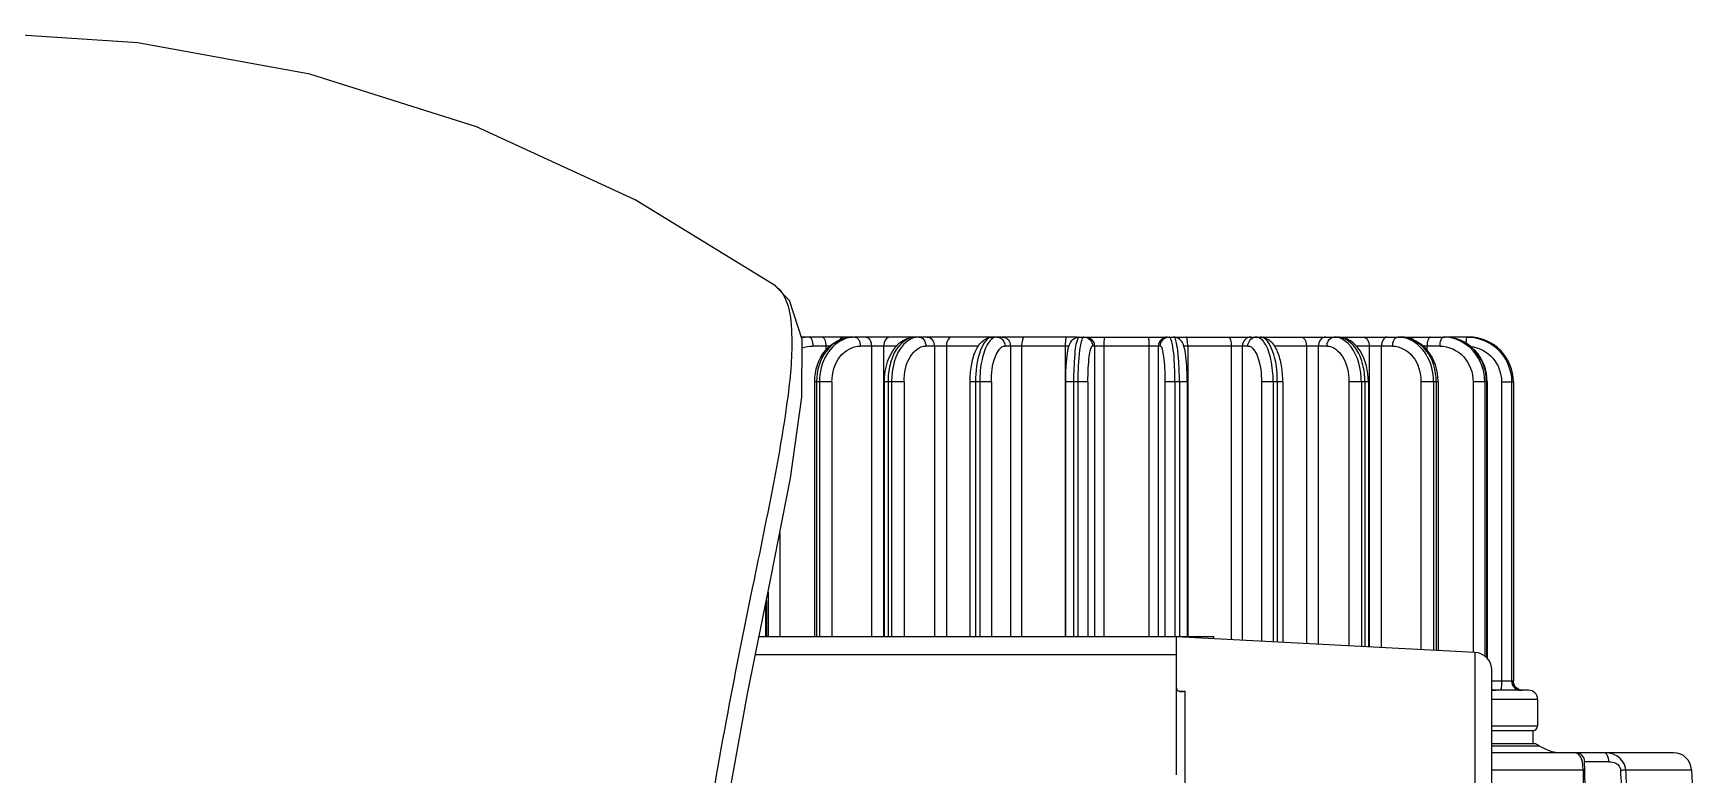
# Model space of a CAD drawing. Header units: millimetres. Extents: x 7426 to 8740, y 124 to 421.
# Drawn here: x 7943.68 to 7952.98, y 257.43 to 261.58 of the extents above; entities that cross this region are included whole.
import ezdxf

# ---------------------------------------------------------------- set-up
doc = ezdxf.new("R2010")
doc.units = ezdxf.units.MM
doc.layers.add('外形图', color=7, linetype='Continuous')

msp = doc.modelspace()

# ---------------------------------------------------------------- linework, layer by layer
at = {"layer": '外形图', "color": 0, "linetype": 'Continuous'}
for p, q in [((7947.9137, 260.0846), (7947.8352, 260.1658)), ((7948.0077, 259.8805), (7947.9799, 259.8805)), ((7948.2636, 259.8805), (7948.0159, 259.8805)), ((7948.1417, 259.8305), (7948.0446, 259.8305)), ((7948.1171, 259.8305), (7948.1171, 259.8077)), ((7949.5238, 259.8805), (7948.2643, 259.8805)), ((7948.5154, 259.8305), (7948.31, 259.8305)), ((7948.3722, 259.8305), (7948.3722, 258.2054)), ((7948.4404, 259.8305), (7948.4404, 258.2054)), ((7948.9723, 259.8305), (7948.6769, 259.8305)), ((7948.7246, 259.8305), (7948.7246, 258.2054)), ((7948.7923, 259.8305), (7948.7923, 258.2054)), ((7949.478, 259.8305), (7949.1203, 259.8305)), ((7949.1503, 259.8305), (7949.1503, 258.2054)), ((7949.2128, 259.8305), (7949.2128, 258.2054)), ((7949.4562, 259.8305), (7949.4562, 258.2054)), ((7949.5355, 259.8805), (7951.5825, 259.8805)), ((7949.9885, 259.8305), (7949.6099, 259.8305)), ((7949.6201, 259.8305), (7949.6201, 258.2054)), ((7949.6732, 259.8305), (7949.6732, 258.2054)), ((7949.9252, 259.8305), (7949.9252, 258.2054)), ((7949.9783, 258.2054), (7949.9783, 259.8305)), ((7950.0465, 259.8719), (7950.0453, 259.8742)), ((7950.4781, 259.8305), (7950.1203, 259.8305)), ((7950.1422, 259.8305), (7950.1422, 258.2054)), ((7950.3856, 259.8305), (7950.3856, 258.1883)), ((7950.4481, 258.185), (7950.4481, 259.8305)), ((7950.9215, 259.8305), (7950.6261, 259.8305)), ((7950.8061, 259.8305), (7950.8061, 258.1663)), ((7950.8738, 258.1627), (7950.8738, 259.8305)), ((7951.2884, 259.8305), (7951.083, 259.8305)), ((7951.158, 259.8305), (7951.158, 258.1478)), ((7951.2262, 258.1442), (7951.2262, 259.8305)), ((7951.5538, 259.8305), (7951.4567, 259.8305)), ((7951.4813, 259.8077), (7951.4813, 259.8305)), ((7951.7159, 259.8805), (7951.5907, 259.8805)), ((7948.1513, 259.6305), (7948.0557, 259.6305)), ((7948.0557, 258.2054), (7948.0557, 259.6305)), ((7948.066, 259.6305), (7948.066, 258.2054)), ((7948.0812, 259.6305), (7948.0812, 258.2054)), ((7948.1513, 259.6305), (7948.1513, 258.2054)), ((7948.5551, 259.6305), (7948.4456, 259.6305)), ((7948.4456, 258.2054), (7948.4456, 259.6305)), ((7948.4652, 259.6305), (7948.4652, 258.2054)), ((7948.485, 259.6305), (7948.485, 258.2054)), ((7948.5551, 259.6305), (7948.5551, 258.2054)), ((7949.0437, 259.6305), (7948.9244, 259.6305)), ((7948.9244, 258.2054), (7948.9244, 259.6305)), ((7948.9553, 259.6305), (7948.9553, 258.2054)), ((7948.9784, 259.6305), (7948.9784, 258.2054)), ((7949.0437, 259.6305), (7949.0437, 258.2054)), ((7949.5838, 259.6305), (7949.4594, 259.6305)), ((7949.4594, 258.2054), (7949.4594, 259.6305)), ((7949.5029, 259.6305), (7949.5029, 258.2054)), ((7949.5277, 259.6305), (7949.5277, 258.2054)), ((7949.5838, 259.6305), (7949.5838, 258.2054)), ((7950.139, 259.6305), (7950.0146, 259.6305)), ((7950.0146, 259.6305), (7950.0146, 258.2054)), ((7950.0707, 259.6305), (7950.0707, 258.2054)), ((7950.0955, 259.6305), (7950.0955, 258.2054)), ((7950.139, 259.6305), (7950.139, 258.2054)), ((7950.674, 259.6305), (7950.5547, 259.6305)), ((7950.5547, 259.6305), (7950.5547, 258.1794)), ((7950.62, 259.6305), (7950.62, 258.176)), ((7950.6431, 259.6305), (7950.6431, 258.1748)), ((7950.674, 259.6305), (7950.674, 258.1732)), ((7951.1528, 259.6305), (7951.0433, 259.6305)), ((7951.0433, 259.6305), (7951.0433, 258.1538)), ((7951.1134, 259.6305), (7951.1134, 258.1502)), ((7951.1332, 259.6305), (7951.1332, 258.1491)), ((7951.1528, 259.6305), (7951.1528, 258.1481)), ((7951.5427, 259.6305), (7951.4471, 259.6305)), ((7951.4471, 259.6305), (7951.4471, 258.1327)), ((7951.5172, 259.6305), (7951.5172, 258.129)), ((7951.5324, 259.6305), (7951.5324, 258.1282)), ((7951.5427, 259.6305), (7951.5427, 258.1277)), ((7951.8173, 259.6305), (7951.7386, 259.6305)), ((7951.7386, 259.6305), (7951.7386, 258.1168)), ((7951.8039, 259.6305), (7951.8039, 258.0948)), ((7951.8135, 259.6305), (7951.8135, 258.088)), ((7951.8173, 259.6305), (7951.8173, 258.0846)), ((7951.8979, 259.6305), (7951.9638, 259.6305)), ((7951.8979, 259.6305), (7951.8979, 257.9554)), ((7951.954, 259.6305), (7951.954, 257.9554)), ((7951.9638, 259.6305), (7951.9638, 257.9554)), ((7947.8598, 258.7861), (7947.8598, 258.2054)), ((7947.7945, 258.4536), (7947.7945, 258.2054)), ((7947.7811, 258.2054), (7947.7811, 258.3875)), ((7947.7849, 258.4063), (7947.7849, 258.2054)), ((7947.7443, 258.2054), (7950.2889, 258.2054)), ((7951.7492, 258.1168), (7950.0788, 258.2044)), ((7950.0789, 257.4324), (7950.0789, 258.2054)), ((7950.2889, 258.1934), (7950.2889, 258.2054)), ((7947.7241, 258.1054), (7950.0789, 258.1054)), ((7951.7492, 258.1168), (7951.7492, 256.8169)), ((7951.844, 251.8052), (7951.844, 258.017)), ((7950.0895, 257.9013), (7950.1056, 257.9003)), ((7950.1056, 257.9003), (7950.1263, 257.8991)), ((7950.1263, 257.8991), (7950.1263, 257.3362)), ((7951.9638, 257.9554), (7951.844, 257.9554)), ((7952.0493, 257.9054), (7951.844, 257.9054)), ((7951.844, 257.8554), (7952.0993, 257.8554)), ((7952.0993, 257.8554), (7952.0993, 257.7054)), ((7951.844, 257.7054), (7952.0993, 257.7054)), ((7951.844, 257.6804), (7952.0743, 257.6804)), ((7952.0884, 257.6054), (7951.844, 257.6054)), ((7952.1111, 257.5929), (7951.844, 257.5929)), ((7952.0743, 257.6054), (7952.0743, 257.6804)), ((7952.8608, 257.5554), (7951.844, 257.5554)), ((7952.3615, 257.4992), (7952.3614, 257.5005)), ((7952.4983, 257.5054), (7952.3636, 257.5054)), ((7951.844, 257.4606), (7952.3545, 257.4606)), ((7952.3545, 257.4606), (7952.3545, 257.4584)), ((7952.3642, 257.4585), (7952.3637, 257.4739)), ((7952.3684, 257.1138), (7952.3642, 257.4585)), ((7952.5926, 257.4606), (7952.9607, 257.4606)), ((7952.9607, 257.4606), (7952.9789, 257.1138))]:
    msp.add_line(p, q, dxfattribs=at)
for points in [[(7947.8357, 260.1663), (7947.0515, 260.6486), (7946.1633, 261.0562), (7945.2303, 261.3503), (7944.2673, 261.526), (7943.4437, 261.5799)], [(7947.3572, 254.9541), (7947.3794, 255.6534), (7947.4461, 256.4199), (7947.5511, 257.173), (7947.6795, 257.8848), (7947.8102, 258.5313), (7947.9194, 259.0918), (7947.9831, 259.5437), (7947.9843, 259.8666), (7947.9137, 260.0846)], [(7952.3637, 257.4739), (7952.3624, 257.4905), (7952.3615, 257.4992)]]:
    msp.add_lwpolyline(points, dxfattribs=at)
for centre, radius, start, end in [((7947.7202, 260.0262), 0.183, 32.53023, 34.48059), ((7948.016, 259.659), 0.2215, 90.02242, 99.05835), ((7948.016, 259.6662), 0.2143, 90.02564, 99.35473), ((7948.0257, 259.6651), 0.2154, 92.5665, 101.81792), ((7948.0255, 259.6685), 0.212, 90.00195, 92.54902), ((7948.2803, 259.7179), 0.1626, 95.52158, 108.67524), ((7948.2796, 259.7234), 0.1571, 90.00996, 95.45823), ((7948.6373, 259.7864), 0.0941, 90.07116, 101.79297), ((7950.5244, 259.8379), 0.0426, 90.03306, 99.12745), ((7950.517, 259.8261), 0.056, 54.9713, 59.84793), ((7950.9611, 259.7864), 0.0941, 78.20703, 89.92884), ((7951.3188, 259.7234), 0.1571, 84.54177, 89.99004), ((7951.3181, 259.7179), 0.1626, 71.32476, 84.47842), ((7951.5729, 259.6685), 0.212, 87.45098, 89.99805), ((7948.355, 259.6305), 0.2993, 179.46616, 179.9999), ((7951.2434, 259.6305), 0.2993, 0.0001, 0.53384), ((7951.7439, 258.017), 0.1, 0, 87), ((7951.8673, 257.9554), 0.05, 241.66963, 270), ((7951.8599, 257.9492), 0.0438, 248.49622, 257.42128), ((7951.8501, 257.9479), 0.0425, 261.49352, 269.97087), ((7951.8597, 257.9483), 0.0429, 257.38112, 269.94205), ((7952.0134, 257.9546), 0.0492, 258.70649, 269.95449), ((7952.0493, 257.8554), 0.05, 0, 90), ((7952.0743, 257.7054), 0.025, 270, 0), ((7951.9794, 257.3804), 0.25, 58.21167, 64.15807), ((7952.2428, 257.8054), 0.25, 238.21167, 270), ((7952.8608, 257.4554), 0.1, 3, 90), ((7952.158, 257.4558), 0.1965, 1.40779, 10.27439), ((8030.3039, 258.1685), 77.9526, 180.52196, 180.775196), ((7848.4765, 251.0035), 104.288, 3.358925, 3.548351), ((7864.6958, 251.0651), 88.1292, 3.935581, 4.161593)]:
    msp.add_arc(centre, radius, start, end, dxfattribs=at)
for points, knots in [([(7947.8745, 260.1246), (7947.9123, 260.0654), (7947.937, 259.8716), (7947.9082, 259.5281), (7947.8238, 259.0457), (7947.6969, 258.4357), (7947.5487, 257.7018), (7947.3524, 256.5339), (7947.2775, 255.6004), (7947.274, 254.9553)], [0, 0, 0, 0, 0.040311, 0.106401, 0.199998, 0.320158, 0.464544, 0.629656, 1, 1, 1, 1]), ([(7948.0255, 259.8805), (7948.0267, 259.8805), (7948.0296, 259.8797), (7948.0317, 259.8778), (7948.0328, 259.8767)], [0, 0, 0, 0, 0.456309, 1, 1, 1, 1]), ([(7948.0328, 259.8767), (7948.0341, 259.8753), (7948.0364, 259.8718), (7948.0382, 259.868), (7948.039, 259.8658)], [0, 0, 0, 0, 0.45336, 1, 1, 1, 1]), ([(7948.0557, 259.6332), (7948.0562, 259.6943), (7948.0912, 259.8162), (7948.209, 259.8805), (7948.2643, 259.8805)], [0, 0, 0, 0, 0.524482, 1, 1, 1, 1]), ([(7948.2643, 259.8805), (7948.2116, 259.8805), (7948.0973, 259.813), (7948.066, 259.6925), (7948.066, 259.6305)], [0, 0, 0, 0, 0.459531, 1, 1, 1, 1]), ([(7948.2282, 259.8719), (7948.1844, 259.8572), (7948.1048, 259.7841), (7948.0812, 259.683), (7948.0812, 259.6305)], [0, 0, 0, 0, 0.467934, 1, 1, 1, 1]), ([(7948.0979, 259.8805), (7948.0992, 259.8805), (7948.102, 259.8797), (7948.1042, 259.8778), (7948.1052, 259.8767)], [0, 0, 0, 0, 0.456309, 1, 1, 1, 1]), ([(7948.1052, 259.8767), (7948.1065, 259.8753), (7948.1089, 259.8718), (7948.1106, 259.868), (7948.1114, 259.8658)], [0, 0, 0, 0, 0.45336, 1, 1, 1, 1]), ([(7948.1513, 259.6305), (7948.1517, 259.6801), (7948.1763, 259.7767), (7948.2678, 259.83), (7948.31, 259.8305)], [0, 0, 0, 0, 0.540459, 1, 1, 1, 1]), ([(7948.2796, 259.8805), (7948.2816, 259.8805), (7948.2857, 259.8798), (7948.2894, 259.8779), (7948.2912, 259.8767)], [0, 0, 0, 0, 0.484443, 1, 1, 1, 1]), ([(7948.4781, 259.8805), (7948.468, 259.8805), (7948.4459, 259.8664), (7948.4404, 259.8428), (7948.4404, 259.8305)], [0, 0, 0, 0, 0.451095, 1, 1, 1, 1]), ([(7948.4456, 259.6305), (7948.4456, 259.6899), (7948.465, 259.7797), (7948.5409, 259.8637), (7948.5927, 259.8805), (7948.6174, 259.8805)], [0, 0, 0, 0, 0.538385, 0.775934, 1, 1, 1, 1]), ([(7948.6174, 259.8805), (7948.574, 259.8805), (7948.5076, 259.8219), (7948.473, 259.7245), (7948.4652, 259.6626), (7948.4652, 259.6305)], [0, 0, 0, 0, 0.414413, 0.693158, 1, 1, 1, 1]), ([(7948.5978, 259.8719), (7948.5806, 259.8644), (7948.507, 259.8051), (7948.485, 259.7033), (7948.485, 259.6305)], [0, 0, 0, 0, 0.2048, 1, 1, 1, 1]), ([(7948.5551, 259.6305), (7948.5554, 259.6791), (7948.5675, 259.7643), (7948.6422, 259.83), (7948.6769, 259.8305)], [0, 0, 0, 0, 0.58342, 1, 1, 1, 1]), ([(7948.685, 259.8805), (7948.6955, 259.8805), (7948.7184, 259.867), (7948.7246, 259.8429), (7948.7246, 259.8305)], [0, 0, 0, 0, 0.459531, 1, 1, 1, 1]), ([(7948.8202, 259.8805), (7948.8164, 259.8805), (7948.7965, 259.8718), (7948.7923, 259.8469), (7948.7923, 259.8305)], [0, 0, 0, 0, 0.187226, 1, 1, 1, 1]), ([(7948.9244, 259.6305), (7948.9244, 259.6605), (7948.9287, 259.7176), (7948.9488, 259.7949), (7948.9842, 259.8588), (7949.0291, 259.8805), (7949.051, 259.8805)], [0, 0, 0, 0, 0.296557, 0.560294, 0.78414, 1, 1, 1, 1]), ([(7949.051, 259.8805), (7949.0177, 259.8805), (7948.9602, 259.7741), (7948.9553, 259.6901), (7948.9553, 259.6305)], [0, 0, 0, 0, 0.35773, 1, 1, 1, 1]), ([(7949.0262, 259.847), (7949.0082, 259.8197), (7948.9853, 259.7466), (7948.9784, 259.6723), (7948.9784, 259.6305)], [0, 0, 0, 0, 0.438119, 1, 1, 1, 1]), ([(7949.0324, 259.8805), (7949.0306, 259.8805), (7949.0266, 259.8792), (7949.0236, 259.8764), (7949.0222, 259.8747)], [0, 0, 0, 0, 0.453792, 1, 1, 1, 1]), ([(7949.0437, 259.6305), (7949.0439, 259.6782), (7949.0476, 259.7459), (7949.0937, 259.8299), (7949.1203, 259.8305)], [0, 0, 0, 0, 0.642229, 1, 1, 1, 1]), ([(7949.1041, 259.8805), (7949.116, 259.8805), (7949.1413, 259.8688), (7949.1503, 259.8431), (7949.1503, 259.8305)], [0, 0, 0, 0, 0.486022, 1, 1, 1, 1]), ([(7949.229, 259.8805), (7949.2228, 259.8805), (7949.2137, 259.8579), (7949.2128, 259.8424), (7949.2128, 259.8305)], [0, 0, 0, 0, 0.343079, 1, 1, 1, 1]), ([(7949.4657, 259.8805), (7949.4603, 259.8805), (7949.4581, 259.8551), (7949.4562, 259.8423), (7949.4562, 259.8305)], [0, 0, 0, 0, 0.312496, 1, 1, 1, 1]), ([(7949.4594, 259.6305), (7949.4594, 259.6597), (7949.4607, 259.7134), (7949.4675, 259.7842), (7949.4767, 259.8362), (7949.4992, 259.8713), (7949.5228, 259.8805), (7949.5355, 259.8805)], [0, 0, 0, 0, 0.310459, 0.569476, 0.758832, 0.864235, 1, 1, 1, 1]), ([(7949.5271, 259.8719), (7949.5138, 259.8447), (7949.5082, 259.761), (7949.5029, 259.6812), (7949.5029, 259.6305)], [0, 0, 0, 0, 0.373924, 1, 1, 1, 1]), ([(7949.5355, 259.8805), (7949.5339, 259.8805), (7949.5301, 259.8779), (7949.5282, 259.8742), (7949.5271, 259.8719)], [0, 0, 0, 0, 0.384372, 1, 1, 1, 1]), ([(7949.544, 259.847), (7949.541, 259.8339), (7949.53, 259.7622), (7949.5277, 259.6895), (7949.5277, 259.6305)], [0, 0, 0, 0, 0.185429, 1, 1, 1, 1]), ([(7949.5603, 259.8805), (7949.5587, 259.8805), (7949.5549, 259.8779), (7949.553, 259.8742), (7949.5519, 259.8719)], [0, 0, 0, 0, 0.384372, 1, 1, 1, 1]), ([(7949.5603, 259.8805), (7949.573, 259.8805), (7949.5994, 259.8697), (7949.6099, 259.8432), (7949.6099, 259.8305)], [0, 0, 0, 0, 0.498481, 1, 1, 1, 1]), ([(7949.5706, 259.8805), (7949.5832, 259.8805), (7949.6097, 259.8697), (7949.6201, 259.8432), (7949.6201, 259.8305)], [0, 0, 0, 0, 0.498481, 1, 1, 1, 1]), ([(7949.5838, 259.6305), (7949.5838, 259.656), (7949.5849, 259.7024), (7949.5899, 259.767), (7949.5965, 259.8034), (7949.6038, 259.8301), (7949.6099, 259.8305)], [0, 0, 0, 0, 0.375212, 0.694237, 0.910848, 1, 1, 1, 1]), ([(7949.6767, 259.8805), (7949.6754, 259.8805), (7949.6755, 259.8729), (7949.6727, 259.8596), (7949.6732, 259.8423), (7949.6732, 259.8305)], [0, 0, 0, 0, 0.08021, 0.296856, 1, 1, 1, 1]), ([(7949.9217, 259.8805), (7949.923, 259.8805), (7949.9229, 259.8729), (7949.9257, 259.8596), (7949.9252, 259.8423), (7949.9252, 259.8305)], [0, 0, 0, 0, 0.08021, 0.296856, 1, 1, 1, 1]), ([(7950.0278, 259.8805), (7950.0152, 259.8805), (7949.9887, 259.8697), (7949.9783, 259.8432), (7949.9783, 259.8305)], [0, 0, 0, 0, 0.498481, 1, 1, 1, 1]), ([(7949.9885, 259.8305), (7949.9885, 259.8432), (7949.999, 259.8697), (7950.0254, 259.8805), (7950.0381, 259.8805)], [0, 0, 0, 0, 0.501519, 1, 1, 1, 1]), ([(7949.9885, 259.8305), (7949.9946, 259.8301), (7950.0019, 259.8034), (7950.0085, 259.767), (7950.0135, 259.7024), (7950.0146, 259.656), (7950.0146, 259.6305)], [0, 0, 0, 0, 0.089152, 0.305763, 0.624788, 1, 1, 1, 1]), ([(7950.0453, 259.8742), (7950.0443, 259.8759), (7950.0426, 259.8787), (7950.0394, 259.8805), (7950.0381, 259.8805)], [0, 0, 0, 0, 0.598114, 1, 1, 1, 1]), ([(7950.0707, 259.6305), (7950.0707, 259.652), (7950.0691, 259.7243), (7950.0656, 259.7974), (7950.0544, 259.847)], [0, 0, 0, 0, 0.297845, 1, 1, 1, 1]), ([(7950.139, 259.6305), (7950.139, 259.6597), (7950.1377, 259.7134), (7950.1309, 259.7842), (7950.1217, 259.8362), (7950.0992, 259.8713), (7950.0756, 259.8805), (7950.0629, 259.8805)], [0, 0, 0, 0, 0.310459, 0.569476, 0.758832, 0.864235, 1, 1, 1, 1]), ([(7950.0955, 259.6305), (7950.0955, 259.6624), (7950.0941, 259.7203), (7950.0879, 259.8015), (7950.0796, 259.846), (7950.0705, 259.8805), (7950.0629, 259.8805)], [0, 0, 0, 0, 0.375192, 0.694315, 0.910761, 1, 1, 1, 1]), ([(7950.1422, 259.8305), (7950.1422, 259.8423), (7950.1403, 259.8551), (7950.1381, 259.8805), (7950.1327, 259.8805)], [0, 0, 0, 0, 0.687504, 1, 1, 1, 1]), ([(7950.3694, 259.8805), (7950.3756, 259.8805), (7950.3847, 259.8579), (7950.3856, 259.8424), (7950.3856, 259.8305)], [0, 0, 0, 0, 0.343079, 1, 1, 1, 1]), ([(7950.4943, 259.8805), (7950.4824, 259.8805), (7950.4571, 259.8688), (7950.4481, 259.8431), (7950.4481, 259.8305)], [0, 0, 0, 0, 0.486022, 1, 1, 1, 1]), ([(7950.4781, 259.8305), (7950.5047, 259.8299), (7950.5508, 259.7459), (7950.5545, 259.6782), (7950.5547, 259.6305)], [0, 0, 0, 0, 0.357771, 1, 1, 1, 1]), ([(7950.674, 259.6305), (7950.674, 259.6605), (7950.6697, 259.7176), (7950.6496, 259.7949), (7950.6142, 259.8588), (7950.5693, 259.8805), (7950.5474, 259.8805)], [0, 0, 0, 0, 0.296557, 0.560294, 0.78414, 1, 1, 1, 1]), ([(7950.6431, 259.6305), (7950.6431, 259.6901), (7950.6382, 259.7741), (7950.5807, 259.8805), (7950.5474, 259.8805)], [0, 0, 0, 0, 0.64227, 1, 1, 1, 1]), ([(7950.5762, 259.8747), (7950.5748, 259.8764), (7950.5718, 259.8792), (7950.5678, 259.8805), (7950.566, 259.8805)], [0, 0, 0, 0, 0.546208, 1, 1, 1, 1]), ([(7950.62, 259.6305), (7950.62, 259.6723), (7950.6131, 259.7466), (7950.5902, 259.8197), (7950.5722, 259.847)], [0, 0, 0, 0, 0.561881, 1, 1, 1, 1]), ([(7950.7782, 259.8805), (7950.7819, 259.8805), (7950.8019, 259.8718), (7950.8061, 259.8469), (7950.8061, 259.8305)], [0, 0, 0, 0, 0.187226, 1, 1, 1, 1]), ([(7950.9134, 259.8805), (7950.9029, 259.8805), (7950.88, 259.867), (7950.8738, 259.8429), (7950.8738, 259.8305)], [0, 0, 0, 0, 0.459531, 1, 1, 1, 1]), ([(7950.9215, 259.8305), (7950.9562, 259.83), (7951.0309, 259.7643), (7951.043, 259.6791), (7951.0433, 259.6305)], [0, 0, 0, 0, 0.41658, 1, 1, 1, 1]), ([(7951.1528, 259.6305), (7951.1528, 259.6899), (7951.1334, 259.7797), (7951.0575, 259.8637), (7951.0057, 259.8805), (7950.981, 259.8805)], [0, 0, 0, 0, 0.538385, 0.775934, 1, 1, 1, 1]), ([(7951.1332, 259.6305), (7951.1332, 259.6626), (7951.1254, 259.7245), (7951.0908, 259.8219), (7951.0244, 259.8805), (7950.981, 259.8805)], [0, 0, 0, 0, 0.306842, 0.585587, 1, 1, 1, 1]), ([(7951.1134, 259.6305), (7951.1134, 259.6574), (7951.1054, 259.746), (7951.0592, 259.8462), (7951.0006, 259.8719)], [0, 0, 0, 0, 0.295943, 1, 1, 1, 1]), ([(7951.1203, 259.8805), (7951.1304, 259.8805), (7951.1525, 259.8664), (7951.158, 259.8428), (7951.158, 259.8305)], [0, 0, 0, 0, 0.451095, 1, 1, 1, 1]), ([(7951.2884, 259.8305), (7951.3306, 259.83), (7951.4221, 259.7767), (7951.4467, 259.6801), (7951.4471, 259.6305)], [0, 0, 0, 0, 0.459541, 1, 1, 1, 1]), ([(7951.3072, 259.8767), (7951.309, 259.8779), (7951.3127, 259.8798), (7951.3168, 259.8805), (7951.3188, 259.8805)], [0, 0, 0, 0, 0.515557, 1, 1, 1, 1]), ([(7951.5427, 259.6332), (7951.5422, 259.6943), (7951.5072, 259.8162), (7951.3894, 259.8805), (7951.3341, 259.8805)], [0, 0, 0, 0, 0.524482, 1, 1, 1, 1]), ([(7951.5324, 259.6305), (7951.5324, 259.6925), (7951.5011, 259.813), (7951.3868, 259.8805), (7951.3341, 259.8805)], [0, 0, 0, 0, 0.540469, 1, 1, 1, 1]), ([(7951.5172, 259.6305), (7951.5172, 259.683), (7951.4936, 259.7841), (7951.414, 259.8572), (7951.3702, 259.8719)], [0, 0, 0, 0, 0.532066, 1, 1, 1, 1]), ([(7951.4932, 259.8767), (7951.4919, 259.8753), (7951.4895, 259.8718), (7951.4878, 259.868), (7951.487, 259.8658)], [0, 0, 0, 0, 0.45336, 1, 1, 1, 1]), ([(7951.5005, 259.8805), (7951.4992, 259.8805), (7951.4964, 259.8797), (7951.4942, 259.8778), (7951.4932, 259.8767)], [0, 0, 0, 0, 0.456309, 1, 1, 1, 1]), ([(7951.5538, 259.8305), (7951.5538, 259.8424), (7951.5548, 259.8592), (7951.5663, 259.8805), (7951.5729, 259.8805)], [0, 0, 0, 0, 0.64227, 1, 1, 1, 1]), ([(7951.5538, 259.8305), (7951.6015, 259.83), (7951.7029, 259.7841), (7951.7382, 259.6809), (7951.7386, 259.6305)], [0, 0, 0, 0, 0.486026, 1, 1, 1, 1]), ([(7951.8039, 259.6305), (7951.8039, 259.692), (7951.7614, 259.8173), (7951.6406, 259.8777), (7951.5824, 259.8803)], [0, 0, 0, 0, 0.513619, 1, 1, 1, 1]), ([(7951.8173, 259.6305), (7951.8173, 259.6934), (7951.7711, 259.823), (7951.6433, 259.8805), (7951.5825, 259.8805)], [0, 0, 0, 0, 0.508992, 1, 1, 1, 1]), ([(7951.8135, 259.6305), (7951.8135, 259.6936), (7951.7687, 259.8223), (7951.6422, 259.8805), (7951.5825, 259.8805)], [0, 0, 0, 0, 0.513978, 1, 1, 1, 1]), ([(7951.6284, 259.8805), (7951.6277, 259.8805), (7951.6263, 259.8783), (7951.6258, 259.8764), (7951.6254, 259.875)], [0, 0, 0, 0, 0.322938, 1, 1, 1, 1]), ([(7951.7, 259.8469), (7951.7004, 259.855), (7951.7022, 259.8632), (7951.7028, 259.8805), (7951.7062, 259.8805)], [0, 0, 0, 0, 0.70976, 1, 1, 1, 1]), ([(7951.7062, 259.8805), (7951.7695, 259.8805), (7951.9017, 259.8266), (7951.954, 259.6942), (7951.954, 259.6305)], [0, 0, 0, 0, 0.498481, 1, 1, 1, 1]), ([(7951.9638, 259.6305), (7951.9638, 259.6942), (7951.9115, 259.8266), (7951.7793, 259.8805), (7951.7159, 259.8805)], [0, 0, 0, 0, 0.501519, 1, 1, 1, 1]), ([(7951.7255, 259.8287), (7951.7717, 259.8225), (7951.8632, 259.7743), (7951.8975, 259.6774), (7951.8979, 259.6305)], [0, 0, 0, 0, 0.498582, 1, 1, 1, 1]), ([(7950.1054, 257.8957), (7950.0989, 257.8961), (7950.0841, 257.9007), (7950.0789, 257.916), (7950.0789, 257.9235)], [0, 0, 0, 0, 0.461535, 1, 1, 1, 1]), ([(7951.8979, 257.9554), (7951.8979, 257.9436), (7951.8974, 257.9268), (7951.8947, 257.9123), (7951.8929, 257.9054), (7951.8914, 257.9054)], [0, 0, 0, 0, 0.694217, 0.910744, 1, 1, 1, 1]), ([(7951.954, 257.9554), (7951.954, 257.9427), (7951.9645, 257.9162), (7951.9909, 257.9054), (7952.0036, 257.9054)], [0, 0, 0, 0, 0.501519, 1, 1, 1, 1]), ([(7952.3636, 257.5054), (7952.3636, 257.5181), (7952.3531, 257.5446), (7952.3267, 257.5554), (7952.314, 257.5554)], [0, 0, 0, 0, 0.501298, 1, 1, 1, 1]), ([(7952.314, 257.5554), (7952.3209, 257.5554), (7952.3412, 257.5332), (7952.3481, 257.5094), (7952.3514, 257.4909)], [0, 0, 0, 0, 0.268234, 1, 1, 1, 1]), ([(7952.3614, 257.5002), (7952.3614, 257.5016), (7952.3611, 257.5038), (7952.363, 257.5054), (7952.3636, 257.5054)], [0, 0, 0, 0, 0.672517, 1, 1, 1, 1]), ([(7952.4983, 257.5054), (7952.4983, 257.5116), (7952.497, 257.53), (7952.4846, 257.5554), (7952.4712, 257.5554)], [0, 0, 0, 0, 0.313807, 1, 1, 1, 1]), ([(7952.5926, 257.4606), (7952.5907, 257.4913), (7952.5523, 257.5453), (7952.4955, 257.5554), (7952.4712, 257.5554)], [0, 0, 0, 0, 0.55789, 1, 1, 1, 1]), ([(7952.4983, 257.5054), (7952.5118, 257.5054), (7952.5419, 257.5015), (7952.5636, 257.4736), (7952.5646, 257.458)], [0, 0, 0, 0, 0.462907, 1, 1, 1, 1]), ([(7952.3545, 257.4606), (7952.3569, 257.4604), (7952.3593, 257.4598), (7952.3641, 257.4594), (7952.3642, 257.4585)], [0, 0, 0, 0, 0.723835, 1, 1, 1, 1]), ([(7952.5646, 257.458), (7952.5674, 257.4582), (7952.5767, 257.459), (7952.5861, 257.4599), (7952.5926, 257.4606)], [0, 0, 0, 0, 0.30376, 1, 1, 1, 1])]:
    msp.add_open_spline(points, degree=3, knots=knots, dxfattribs=at)
for points in [[(7947.8357, 260.1663), (7947.8496, 260.1566), (7947.8615, 260.1437), (7947.8711, 260.1298)], [(7947.984, 259.8194), (7948.0032, 259.8266), (7948.0241, 259.8303), (7948.0446, 259.8305)], [(7948.039, 259.8658), (7948.0433, 259.8547), (7948.0446, 259.8424), (7948.0446, 259.8305)], [(7948.1114, 259.8658), (7948.1157, 259.8547), (7948.1171, 259.8424), (7948.1171, 259.8305)], [(7948.2261, 259.8805), (7948.2136, 259.8805), (7948.2003, 259.8735), (7948.1925, 259.8637)], [(7948.2912, 259.8767), (7948.2952, 259.8739), (7948.2985, 259.87), (7948.3011, 259.8658)], [(7948.3011, 259.8658), (7948.3074, 259.8554), (7948.31, 259.8426), (7948.31, 259.8305)], [(7948.3418, 259.8805), (7948.3505, 259.8805), (7948.3588, 259.8732), (7948.3633, 259.8658)], [(7948.3633, 259.8658), (7948.3696, 259.8554), (7948.3722, 259.8426), (7948.3722, 259.8305)], [(7948.6181, 259.8785), (7948.6112, 259.877), (7948.6043, 259.8748), (7948.5978, 259.8719)], [(7948.6372, 259.8805), (7948.6478, 259.8805), (7948.6587, 259.8741), (7948.6653, 259.8658)], [(7948.6653, 259.8658), (7948.673, 259.8561), (7948.6769, 259.8429), (7948.6769, 259.8305)], [(7949.0493, 259.8719), (7949.04, 259.8655), (7949.0325, 259.8564), (7949.0262, 259.847)], [(7949.0741, 259.8805), (7949.0653, 259.8805), (7949.0564, 259.877), (7949.0493, 259.8719)], [(7949.0741, 259.8805), (7949.0801, 259.8805), (7949.0862, 259.8791), (7949.0917, 259.8767)], [(7949.0917, 259.8767), (7949.1083, 259.8693), (7949.1203, 259.8486), (7949.1203, 259.8305)], [(7949.5519, 259.8719), (7949.5481, 259.8641), (7949.5459, 259.8555), (7949.544, 259.847)], [(7950.0544, 259.847), (7950.0525, 259.8555), (7950.0503, 259.8641), (7950.0465, 259.8719)], [(7950.4781, 259.8305), (7950.4781, 259.8516), (7950.4968, 259.8766), (7950.5176, 259.8799)], [(7950.5451, 259.8745), (7950.5389, 259.8781), (7950.5315, 259.8805), (7950.5243, 259.8805)], [(7950.5722, 259.847), (7950.5659, 259.8564), (7950.5584, 259.8655), (7950.5491, 259.8719)], [(7950.9215, 259.8305), (7950.9215, 259.8479), (7950.9305, 259.8686), (7950.946, 259.8767)], [(7950.946, 259.8767), (7950.9506, 259.8791), (7950.956, 259.8805), (7950.9612, 259.8805)], [(7951.0006, 259.8719), (7950.9941, 259.8748), (7950.9872, 259.877), (7950.9803, 259.8785)], [(7951.2351, 259.8658), (7951.2288, 259.8554), (7951.2262, 259.8426), (7951.2262, 259.8305)], [(7951.2566, 259.8805), (7951.2479, 259.8805), (7951.2396, 259.8732), (7951.2351, 259.8658)], [(7951.2884, 259.8305), (7951.2884, 259.8426), (7951.291, 259.8554), (7951.2973, 259.8658)], [(7951.2973, 259.8658), (7951.2999, 259.87), (7951.3031, 259.8739), (7951.3072, 259.8767)], [(7951.3723, 259.8805), (7951.3848, 259.8805), (7951.3981, 259.8735), (7951.4059, 259.8637)], [(7951.487, 259.8658), (7951.4827, 259.8547), (7951.4813, 259.8424), (7951.4813, 259.8305)], [(7950.1263, 257.8991), (7950.1196, 257.8967), (7950.1124, 257.8953), (7950.1054, 257.8957)], [(7951.9783, 257.9201), (7951.9694, 257.9291), (7951.9638, 257.9427), (7951.9638, 257.9554)], [(7952.0134, 257.9054), (7952.0007, 257.9054), (7951.9873, 257.9111), (7951.9783, 257.9201)]]:
    msp.add_open_spline(points, degree=3, dxfattribs=at)

doc.saveas('drawing.dxf')
